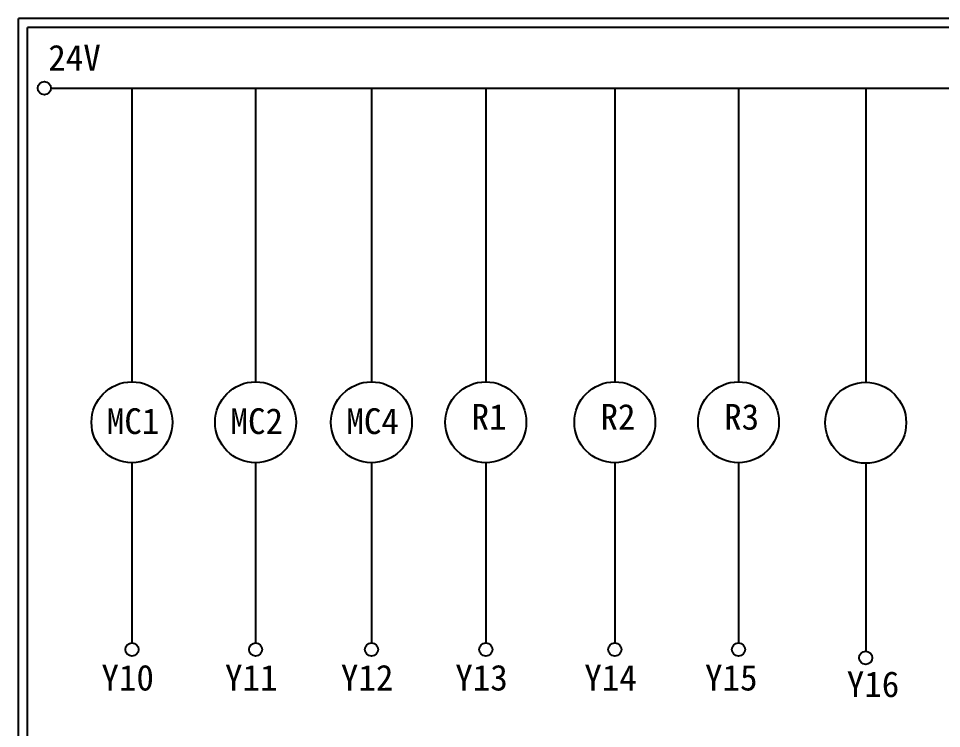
# Model space of a CAD drawing. Extents: x 926 to 1213, y 3 to 207.
# Drawn here: x 925.7 to 1054.8, y 107.6 to 207 of the extents above; entities that cross this region are included whole.
import ezdxf

# ---------------------------------------------------------------- set-up
doc = ezdxf.new("R2010")
doc.units = 0
doc.layers.add('圖框層', color=7, linetype='CONTINUOUS')
doc.layers.add('標尺寸層', color=3, linetype='CONTINUOUS')
doc.styles.add('STSL', font='KAIU.TTF')

msp = doc.modelspace()

# ---------------------------------------------------------------- linework, layer by layer
at = {"layer": '圖框層', "color": 0}
for p, q in [((1212.74, 206.97), (925.74, 206.97)), ((925.74, 3), (925.74, 206.97)), ((1211.49, 205.72), (926.99, 205.72)), ((926.99, 4.25), (926.99, 205.72))]:
    msp.add_line(p, q, dxfattribs=at)
at = {"layer": '標尺寸層', "color": 7}
for p, q in [((930.28, 197.22), (1207.88, 197.22)), ((941.61, 197.22), (941.61, 156.14)), ((958.9, 197.22), (958.9, 156.14)), ((975.1, 197.22), (975.1, 156.14)), ((991.09, 197.22), (991.09, 156.14)), ((1009.13, 197.22), (1009.13, 156.14)), ((1026.42, 197.22), (1026.42, 156.14)), ((1044.21, 197.22), (1044.21, 156.08)), ((941.61, 144.82), (941.61, 119.62)), ((958.9, 144.82), (958.9, 119.62)), ((975.1, 144.82), (975.1, 119.62)), ((991.09, 144.82), (991.09, 119.62)), ((1009.13, 144.82), (1009.13, 119.62)), ((1026.42, 144.82), (1026.42, 119.62)), ((1044.21, 144.75), (1044.21, 118.46))]:
    msp.add_line(p, q, dxfattribs=at)
for centre, radius in [((929.36, 197.22), 0.92), ((941.61, 150.48), 5.66), ((958.9, 150.48), 5.66), ((975.1, 150.48), 5.66), ((991.09, 150.48), 5.66), ((1009.13, 150.48), 5.66), ((1026.42, 150.48), 5.66), ((1044.21, 150.41), 5.66), ((941.61, 118.7), 0.92), ((958.9, 118.7), 0.92), ((975.1, 118.7), 0.92), ((991.09, 118.7), 0.92), ((1009.13, 118.7), 0.92), ((1026.42, 118.7), 0.92), ((1044.21, 117.54), 0.92)]:
    msp.add_circle(centre, radius, dxfattribs=at)

# ---------------------------------------------------------------- texts
at = {"layer": '圖框層', "color": 0, "style": 'STSL'}
for s, p in [('24V', (929.91, 199.68)), ('MC1', (938.1, 148.84)), ('MC2', (955.39, 148.84)), ('MC4', (971.59, 148.84)), ('R1', (989.09, 149.44)), ('R2', (1007.12, 149.44)), ('R3', (1024.41, 149.44)), ('Y10', (937.34, 112.96)), ('Y11', (954.62, 112.96)), ('Y12', (970.82, 112.96)), ('Y13', (986.82, 112.96)), ('Y14', (1004.86, 112.96)), ('Y15', (1021.74, 112.96)), ('Y16', (1041.56, 112.04))]:
    msp.add_text(s, height=3.6, dxfattribs=at).set_placement(p)

doc.saveas('drawing.dxf')
